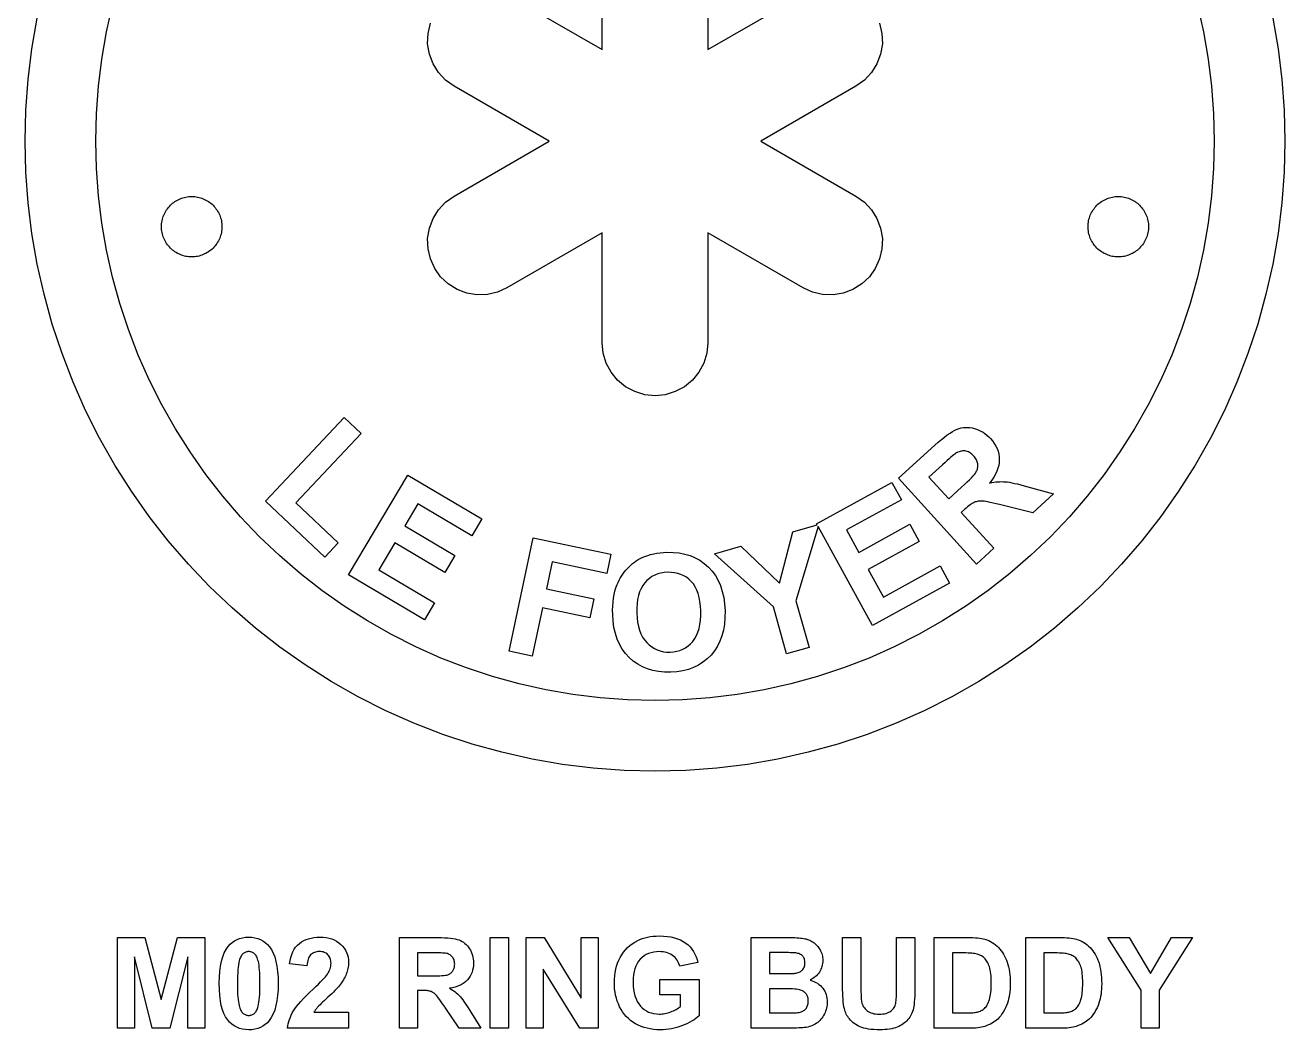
# Model space of a CAD drawing. Header units: millimetres. Extents: x 0 to 300, y 0 to 200.
# Drawn here: x 39.5 to 64.5, y 39.85 to 59.78 of the extents above; entities that cross this region are included whole.
import ezdxf

# ---------------------------------------------------------------- set-up
doc = ezdxf.new("R2010")
doc.units = ezdxf.units.MM
for name, color, linetype in [('CUT', 1, 'Continuous'), ('ENGRAVE', 5, 'Continuous'), ('LABELS', 250, 'Continuous')]:
    doc.layers.add(name, color=color, linetype=linetype)

msp = doc.modelspace()

# ---------------------------------------------------------------- linework, layer by layer
at = {"layer": 'CUT'}
msp.add_lwpolyline([(64.26, 59.92), (64.365, 59.315), (64.44, 58.706), (64.485, 58.094), (64.5, 57.481), (64.485, 56.868), (64.44, 56.256), (64.365, 55.647), (64.26, 55.043), (64.125, 54.444), (63.962, 53.853), (63.769, 53.27), (63.548, 52.698), (63.3, 52.137), (63.024, 51.589), (62.722, 51.055), (62.393, 50.537), (62.04, 50.035), (61.663, 49.551), (61.262, 49.087), (60.839, 48.642), (60.394, 48.219), (59.93, 47.819), (59.446, 47.441), (58.945, 47.088), (58.426, 46.76), (57.892, 46.457), (57.344, 46.181), (56.784, 45.933), (56.211, 45.712), (55.629, 45.519), (55.037, 45.356), (54.439, 45.221), (53.834, 45.116), (53.225, 45.041), (52.613, 44.996), (52, 44.981), (51.387, 44.996), (50.775, 45.041), (50.166, 45.116), (49.561, 45.221), (48.963, 45.356), (48.371, 45.519), (47.789, 45.712), (47.216, 45.933), (46.656, 46.181), (46.108, 46.457), (45.574, 46.76), (45.055, 47.088), (44.554, 47.441), (44.07, 47.819), (43.606, 48.219), (43.161, 48.642), (42.738, 49.087), (42.337, 49.551), (41.96, 50.035), (41.607, 50.537), (41.278, 51.055), (40.976, 51.589), (40.7, 52.137), (40.452, 52.698), (40.231, 53.27), (40.038, 53.853), (39.875, 54.444), (39.74, 55.043), (39.635, 55.647), (39.56, 56.256), (39.515, 56.868), (39.5, 57.481), (39.515, 58.094), (39.56, 58.706), (39.635, 59.315), (39.74, 59.92)], dxfattribs=at)
at = {"layer": 'ENGRAVE'}
for points in [[(49.061, 60.39), (50.95, 59.3), (50.95, 61.481)], [(53.05, 61.481), (53.05, 59.3), (54.939, 60.39)], [(62.767, 60.178), (62.886, 59.647), (62.979, 59.11), (63.046, 58.569), (63.086, 58.026), (63.1, 57.481), (63.086, 56.937), (63.046, 56.393), (62.979, 55.852), (62.886, 55.316), (62.767, 54.784), (62.622, 54.259), (62.451, 53.742), (62.255, 53.234), (62.034, 52.735), (61.789, 52.249), (61.52, 51.775), (61.229, 51.315), (60.915, 50.869), (60.58, 50.44), (60.224, 50.027), (59.849, 49.633), (59.454, 49.257), (59.041, 48.901), (58.612, 48.566), (58.167, 48.252), (57.706, 47.961), (57.232, 47.692), (56.746, 47.447), (56.248, 47.226), (55.739, 47.03), (55.222, 46.86), (54.697, 46.714), (54.165, 46.595), (53.629, 46.502), (53.088, 46.435), (52.545, 46.395), (52, 46.382), (51.455, 46.395), (50.912, 46.435), (50.371, 46.502), (49.835, 46.595), (49.303, 46.714), (48.778, 46.86), (48.261, 47.03), (47.752, 47.226), (47.254, 47.447), (46.768, 47.692), (46.294, 47.961), (45.833, 48.252), (45.388, 48.566), (44.959, 48.901), (44.546, 49.257), (44.151, 49.633), (43.776, 50.027), (43.42, 50.44), (43.085, 50.869), (42.771, 51.315), (42.48, 51.775), (42.211, 52.249), (41.966, 52.735), (41.745, 53.234), (41.549, 53.742), (41.378, 54.259), (41.233, 54.784), (41.114, 55.316), (41.021, 55.852), (40.954, 56.393), (40.914, 56.937), (40.9, 57.481), (40.914, 58.026), (40.954, 58.569), (41.021, 59.11), (41.114, 59.647), (41.233, 60.178)], [(56.458, 59.819), (56.505, 59.618), (56.512, 59.412), (56.478, 59.209), (56.406, 59.017), (56.297, 58.842), (56.156, 58.692), (55.989, 58.572), (54.1, 57.481), (55.989, 56.39), (56.156, 56.271), (56.297, 56.12), (56.406, 55.946), (56.478, 55.753), (56.512, 55.55), (56.505, 55.344), (56.458, 55.144), (56.373, 54.956), (56.254, 54.789), (56.103, 54.648), (55.929, 54.539), (55.736, 54.467), (55.533, 54.433), (55.327, 54.44), (55.127, 54.487), (54.939, 54.572), (53.05, 55.662), (53.05, 53.481), (53.03, 53.276), (52.97, 53.079), (52.873, 52.898), (52.742, 52.739), (52.583, 52.608), (52.402, 52.511), (52.205, 52.451), (52, 52.431), (51.795, 52.451), (51.598, 52.511), (51.417, 52.608), (51.258, 52.739), (51.127, 52.898), (51.03, 53.079), (50.97, 53.276), (50.95, 53.481), (50.95, 55.662), (49.061, 54.572), (48.873, 54.487), (48.673, 54.44), (48.467, 54.433), (48.264, 54.467), (48.071, 54.539), (47.897, 54.648), (47.746, 54.789), (47.627, 54.956), (47.542, 55.144), (47.495, 55.344), (47.488, 55.55), (47.522, 55.753), (47.594, 55.946), (47.703, 56.12), (47.844, 56.271), (48.011, 56.39), (49.9, 57.481), (48.011, 58.572), (47.844, 58.692), (47.703, 58.842), (47.594, 59.017), (47.522, 59.209), (47.488, 59.412), (47.495, 59.618), (47.542, 59.819)]]:
    msp.add_lwpolyline(points, dxfattribs=at)
for points in [[(43.405, 55.784), (43.405, 55.754), (43.402, 55.725), (43.399, 55.696), (43.394, 55.667), (43.387, 55.638), (43.379, 55.61), (43.37, 55.582), (43.36, 55.554), (43.348, 55.527), (43.334, 55.501), (43.32, 55.475), (43.304, 55.451), (43.287, 55.427), (43.269, 55.403), (43.25, 55.381), (43.23, 55.36), (43.208, 55.339), (43.186, 55.32), (43.163, 55.302), (43.139, 55.285), (43.114, 55.269), (43.088, 55.255), (43.062, 55.242), (43.035, 55.23), (43.007, 55.219), (42.979, 55.21), (42.951, 55.202), (42.922, 55.195), (42.893, 55.19), (42.864, 55.187), (42.835, 55.185), (42.805, 55.184), (42.776, 55.185), (42.747, 55.187), (42.717, 55.19), (42.688, 55.195), (42.66, 55.202), (42.631, 55.21), (42.603, 55.219), (42.576, 55.23), (42.549, 55.242), (42.522, 55.255), (42.497, 55.269), (42.472, 55.285), (42.448, 55.302), (42.425, 55.32), (42.402, 55.339), (42.381, 55.36), (42.361, 55.381), (42.342, 55.403), (42.323, 55.427), (42.306, 55.451), (42.291, 55.475), (42.276, 55.501), (42.263, 55.527), (42.251, 55.554), (42.24, 55.582), (42.231, 55.61), (42.223, 55.638), (42.217, 55.667), (42.212, 55.696), (42.208, 55.725), (42.206, 55.754), (42.205, 55.784), (42.206, 55.813), (42.208, 55.843), (42.212, 55.872), (42.217, 55.901), (42.223, 55.93), (42.231, 55.958), (42.24, 55.986), (42.251, 56.014), (42.263, 56.04), (42.276, 56.067), (42.291, 56.092), (42.306, 56.117), (42.323, 56.141), (42.342, 56.165), (42.361, 56.187), (42.381, 56.208), (42.402, 56.229), (42.425, 56.248), (42.448, 56.266), (42.472, 56.283), (42.497, 56.299), (42.522, 56.313), (42.549, 56.326), (42.576, 56.338), (42.603, 56.349), (42.631, 56.358), (42.66, 56.366), (42.688, 56.372), (42.717, 56.377), (42.747, 56.381), (42.776, 56.383), (42.805, 56.384), (42.835, 56.383), (42.864, 56.381), (42.893, 56.377), (42.922, 56.372), (42.951, 56.366), (42.979, 56.358), (43.007, 56.349), (43.035, 56.338), (43.062, 56.326), (43.088, 56.313), (43.114, 56.299), (43.139, 56.283), (43.163, 56.266), (43.186, 56.248), (43.208, 56.229), (43.23, 56.208), (43.25, 56.187), (43.269, 56.165), (43.287, 56.141), (43.304, 56.117), (43.32, 56.092), (43.334, 56.067), (43.348, 56.04), (43.36, 56.014), (43.37, 55.986), (43.379, 55.958), (43.387, 55.93), (43.394, 55.901), (43.399, 55.872), (43.402, 55.843), (43.405, 55.813)], [(61.795, 55.784), (61.794, 55.754), (61.792, 55.725), (61.788, 55.696), (61.783, 55.667), (61.777, 55.638), (61.769, 55.61), (61.76, 55.582), (61.749, 55.554), (61.737, 55.527), (61.724, 55.501), (61.709, 55.475), (61.694, 55.451), (61.677, 55.427), (61.658, 55.403), (61.639, 55.381), (61.619, 55.36), (61.598, 55.339), (61.575, 55.32), (61.552, 55.302), (61.528, 55.285), (61.503, 55.269), (61.478, 55.255), (61.451, 55.242), (61.424, 55.23), (61.397, 55.219), (61.369, 55.21), (61.34, 55.202), (61.312, 55.195), (61.283, 55.19), (61.253, 55.187), (61.224, 55.185), (61.195, 55.184), (61.165, 55.185), (61.136, 55.187), (61.107, 55.19), (61.078, 55.195), (61.049, 55.202), (61.021, 55.21), (60.993, 55.219), (60.965, 55.23), (60.938, 55.242), (60.912, 55.255), (60.886, 55.269), (60.861, 55.285), (60.837, 55.302), (60.814, 55.32), (60.792, 55.339), (60.77, 55.36), (60.75, 55.381), (60.731, 55.403), (60.713, 55.427), (60.696, 55.451), (60.68, 55.475), (60.666, 55.501), (60.652, 55.527), (60.64, 55.554), (60.63, 55.582), (60.621, 55.61), (60.613, 55.638), (60.606, 55.667), (60.601, 55.696), (60.598, 55.725), (60.595, 55.754), (60.595, 55.784), (60.595, 55.813), (60.598, 55.843), (60.601, 55.872), (60.606, 55.901), (60.613, 55.93), (60.621, 55.958), (60.63, 55.986), (60.64, 56.014), (60.652, 56.04), (60.666, 56.067), (60.68, 56.092), (60.696, 56.117), (60.713, 56.141), (60.731, 56.165), (60.75, 56.187), (60.77, 56.208), (60.792, 56.229), (60.814, 56.248), (60.837, 56.266), (60.861, 56.283), (60.886, 56.299), (60.912, 56.313), (60.938, 56.326), (60.965, 56.338), (60.993, 56.349), (61.021, 56.358), (61.049, 56.366), (61.078, 56.372), (61.107, 56.377), (61.136, 56.381), (61.165, 56.383), (61.195, 56.384), (61.224, 56.383), (61.253, 56.381), (61.283, 56.377), (61.312, 56.372), (61.34, 56.366), (61.369, 56.358), (61.397, 56.349), (61.424, 56.338), (61.451, 56.326), (61.478, 56.313), (61.503, 56.299), (61.528, 56.283), (61.552, 56.266), (61.575, 56.248), (61.598, 56.229), (61.619, 56.208), (61.639, 56.187), (61.658, 56.165), (61.677, 56.141), (61.694, 56.117), (61.709, 56.092), (61.724, 56.067), (61.737, 56.04), (61.749, 56.014), (61.76, 55.986), (61.769, 55.958), (61.777, 55.93), (61.783, 55.901), (61.788, 55.872), (61.792, 55.843), (61.794, 55.813)], [(44.873, 50.302), (45.714, 49.51), (45.449, 49.228), (44.269, 50.338), (45.833, 51.999), (46.171, 51.681)], [(57.685, 51.562), (57.745, 51.61), (57.801, 51.652), (57.855, 51.689), (57.904, 51.72), (57.951, 51.745), (57.994, 51.764), (58.035, 51.779), (58.077, 51.79), (58.12, 51.798), (58.163, 51.802), (58.206, 51.802), (58.25, 51.799), (58.295, 51.792), (58.34, 51.781), (58.384, 51.767), (58.428, 51.75), (58.469, 51.73), (58.51, 51.706), (58.549, 51.679), (58.587, 51.65), (58.623, 51.617), (58.658, 51.581), (58.699, 51.532), (58.734, 51.483), (58.764, 51.432), (58.789, 51.38), (58.808, 51.327), (58.822, 51.273), (58.83, 51.218), (58.833, 51.162), (58.83, 51.105), (58.821, 51.048), (58.806, 50.99), (58.785, 50.932), (58.758, 50.874), (58.724, 50.816), (58.685, 50.757), (58.639, 50.698), (58.682, 50.707), (58.723, 50.714), (58.763, 50.719), (58.803, 50.723), (58.842, 50.725), (58.88, 50.726), (58.917, 50.725), (58.953, 50.723), (58.991, 50.719), (59.035, 50.712), (59.083, 50.704), (59.137, 50.692), (59.195, 50.679), (59.258, 50.663), (59.327, 50.645), (59.4, 50.625), (59.91, 50.482), (59.499, 50.108), (58.914, 50.252), (58.839, 50.271), (58.771, 50.287), (58.71, 50.301), (58.655, 50.313), (58.607, 50.322), (58.566, 50.33), (58.532, 50.335), (58.505, 50.338), (58.482, 50.339), (58.459, 50.339), (58.437, 50.338), (58.415, 50.336), (58.395, 50.332), (58.375, 50.328), (58.356, 50.322), (58.337, 50.315), (58.319, 50.306), (58.298, 50.295), (58.277, 50.281), (58.254, 50.265), (58.229, 50.246), (58.203, 50.226), (58.176, 50.202), (58.147, 50.177), (58.077, 50.113), (58.723, 49.403), (58.38, 49.09), (56.832, 50.792), (57.556, 51.45), (57.622, 51.509)], [(58.241, 50.764), (58.281, 50.804), (58.314, 50.839), (58.34, 50.87), (58.361, 50.896), (58.374, 50.918), (58.384, 50.937), (58.392, 50.956), (58.399, 50.976), (58.403, 50.996), (58.406, 51.016), (58.408, 51.036), (58.407, 51.057), (58.405, 51.077), (58.401, 51.098), (58.396, 51.118), (58.388, 51.138), (58.379, 51.158), (58.368, 51.178), (58.355, 51.198), (58.34, 51.217), (58.324, 51.237), (58.304, 51.257), (58.284, 51.275), (58.263, 51.29), (58.242, 51.304), (58.22, 51.315), (58.198, 51.323), (58.175, 51.33), (58.152, 51.334), (58.128, 51.335), (58.105, 51.335), (58.081, 51.332), (58.058, 51.326), (58.034, 51.319), (58.01, 51.309), (57.986, 51.297), (57.962, 51.283), (57.948, 51.272), (57.928, 51.257), (57.904, 51.236), (57.874, 51.211), (57.84, 51.181), (57.8, 51.146), (57.756, 51.105), (57.706, 51.06), (57.438, 50.817), (57.83, 50.385), (58.085, 50.616), (58.143, 50.67), (58.195, 50.719)], [(48.362, 49.652), (47.295, 50.286), (47.035, 49.847), (48.028, 49.258), (47.83, 48.925), (46.837, 49.514), (46.518, 48.976), (47.622, 48.32), (47.425, 47.987), (45.92, 48.879), (47.094, 50.857), (48.561, 49.987)], [(53.704, 49.443), (54.471, 48.713), (54.736, 49.732), (55.219, 49.868), (55.208, 49.888), (56.703, 50.708), (56.89, 50.367), (55.802, 49.77), (56.047, 49.323), (57.06, 49.879), (57.246, 49.539), (56.234, 48.984), (56.535, 48.435), (57.661, 49.053), (57.848, 48.713), (56.314, 47.872), (55.238, 49.834), (54.798, 48.363), (55.058, 47.434), (54.613, 47.309), (54.351, 48.241), (53.18, 49.295)], [(51.045, 48.905), (49.957, 49.134), (49.844, 48.601), (50.784, 48.403), (50.704, 48.023), (49.764, 48.221), (49.563, 47.264), (49.108, 47.36), (49.582, 49.61), (51.125, 49.286)], [(51.168, 48.337), (51.177, 48.413), (51.19, 48.485), (51.206, 48.554), (51.225, 48.62), (51.248, 48.682), (51.267, 48.726), (51.288, 48.768), (51.311, 48.81), (51.336, 48.851), (51.363, 48.891), (51.391, 48.929), (51.421, 48.967), (51.453, 49.003), (51.486, 49.038), (51.521, 49.07), (51.556, 49.101), (51.592, 49.129), (51.629, 49.154), (51.666, 49.178), (51.705, 49.199), (51.744, 49.219), (51.798, 49.241), (51.855, 49.262), (51.913, 49.279), (51.974, 49.293), (52.036, 49.305), (52.101, 49.314), (52.168, 49.32), (52.237, 49.324), (52.361, 49.322), (52.479, 49.311), (52.591, 49.29), (52.697, 49.258), (52.797, 49.217), (52.89, 49.165), (52.978, 49.104), (53.059, 49.032), (53.133, 48.951), (53.198, 48.863), (53.253, 48.766), (53.299, 48.662), (53.336, 48.549), (53.363, 48.429), (53.381, 48.301), (53.39, 48.164), (53.389, 48.029), (53.378, 47.9), (53.358, 47.779), (53.328, 47.666), (53.289, 47.559), (53.24, 47.46), (53.181, 47.369), (53.112, 47.284), (53.035, 47.208), (52.952, 47.142), (52.862, 47.085), (52.765, 47.038), (52.662, 47.001), (52.552, 46.973), (52.435, 46.955), (52.312, 46.947), (52.187, 46.948), (52.068, 46.959), (51.956, 46.98), (51.849, 47.011), (51.75, 47.053), (51.656, 47.104), (51.569, 47.165), (51.488, 47.236), (51.414, 47.316), (51.35, 47.403), (51.295, 47.498), (51.25, 47.601), (51.213, 47.712), (51.186, 47.83), (51.169, 47.956), (51.16, 48.089), (51.159, 48.175), (51.162, 48.258)], [(51.671, 47.853), (51.693, 47.776), (51.72, 47.706), (51.753, 47.642), (51.791, 47.584), (51.835, 47.532), (51.883, 47.486), (51.934, 47.446), (51.988, 47.413), (52.044, 47.386), (52.104, 47.366), (52.166, 47.352), (52.231, 47.344), (52.299, 47.343), (52.367, 47.348), (52.431, 47.36), (52.492, 47.377), (52.55, 47.401), (52.605, 47.43), (52.656, 47.466), (52.704, 47.508), (52.749, 47.556), (52.789, 47.611), (52.823, 47.671), (52.852, 47.738), (52.875, 47.81), (52.892, 47.889), (52.904, 47.974), (52.91, 48.064), (52.91, 48.161), (52.904, 48.257), (52.893, 48.346), (52.877, 48.429), (52.856, 48.505), (52.83, 48.575), (52.798, 48.638), (52.761, 48.695), (52.719, 48.746), (52.673, 48.79), (52.623, 48.828), (52.57, 48.86), (52.513, 48.886), (52.453, 48.906), (52.39, 48.919), (52.323, 48.926), (52.253, 48.927), (52.183, 48.922), (52.117, 48.911), (52.055, 48.894), (51.996, 48.871), (51.94, 48.841), (51.889, 48.806), (51.841, 48.764), (51.796, 48.717), (51.757, 48.664), (51.723, 48.604), (51.694, 48.538), (51.672, 48.466), (51.655, 48.389), (51.644, 48.305), (51.638, 48.215), (51.638, 48.118), (51.643, 48.024), (51.654, 47.935)]]:
    msp.add_lwpolyline(points, close=True, dxfattribs=at)
at = {"layer": 'LABELS'}
for points in [[(42.523, 41.681), (43.068, 41.681), (43.068, 39.881), (42.73, 39.881), (42.73, 41.298), (42.373, 39.881), (42.023, 39.881), (41.667, 41.298), (41.667, 39.881), (41.33, 39.881), (41.33, 41.681), (41.873, 41.681), (42.2, 40.453)], [(44.169, 41.642), (44.219, 41.616), (44.264, 41.584), (44.306, 41.546), (44.345, 41.502), (44.386, 41.442), (44.422, 41.373), (44.452, 41.295), (44.477, 41.208), (44.496, 41.112), (44.51, 41.007), (44.518, 40.892), (44.521, 40.769), (44.518, 40.646), (44.51, 40.531), (44.496, 40.426), (44.476, 40.33), (44.452, 40.243), (44.421, 40.164), (44.385, 40.095), (44.344, 40.035), (44.306, 39.991), (44.264, 39.954), (44.218, 39.922), (44.169, 39.896), (44.116, 39.876), (44.06, 39.862), (44, 39.853), (43.936, 39.85), (43.872, 39.854), (43.811, 39.863), (43.753, 39.879), (43.699, 39.901), (43.648, 39.929), (43.599, 39.964), (43.554, 40.005), (43.513, 40.052), (43.475, 40.108), (43.442, 40.173), (43.415, 40.248), (43.392, 40.333), (43.374, 40.428), (43.362, 40.533), (43.354, 40.648), (43.352, 40.773), (43.355, 40.895), (43.363, 41.009), (43.377, 41.114), (43.396, 41.21), (43.421, 41.297), (43.451, 41.375), (43.487, 41.444), (43.529, 41.504), (43.567, 41.547), (43.609, 41.585), (43.654, 41.617), (43.704, 41.642), (43.756, 41.663), (43.813, 41.677), (43.873, 41.686), (43.936, 41.689), (44, 41.686), (44.06, 41.677), (44.116, 41.662)], [(44.722, 39.971), (44.733, 40.015), (44.747, 40.058), (44.763, 40.101), (44.781, 40.143), (44.802, 40.185), (44.825, 40.226), (44.853, 40.268), (44.886, 40.314), (44.926, 40.362), (44.971, 40.415), (45.023, 40.47), (45.08, 40.529), (45.144, 40.592), (45.213, 40.657), (45.269, 40.709), (45.319, 40.757), (45.363, 40.8), (45.401, 40.839), (45.434, 40.874), (45.462, 40.904), (45.483, 40.93), (45.499, 40.952), (45.516, 40.978), (45.53, 41.005), (45.543, 41.032), (45.553, 41.058), (45.56, 41.084), (45.566, 41.111), (45.569, 41.137), (45.57, 41.163), (45.569, 41.191), (45.567, 41.217), (45.562, 41.242), (45.555, 41.265), (45.546, 41.286), (45.536, 41.306), (45.523, 41.324), (45.508, 41.34), (45.492, 41.355), (45.475, 41.368), (45.455, 41.378), (45.435, 41.387), (45.412, 41.394), (45.389, 41.399), (45.364, 41.401), (45.337, 41.402), (45.311, 41.401), (45.286, 41.398), (45.262, 41.393), (45.24, 41.386), (45.219, 41.377), (45.2, 41.366), (45.182, 41.353), (45.165, 41.337), (45.15, 41.32), (45.137, 41.299), (45.125, 41.276), (45.115, 41.251), (45.107, 41.222), (45.1, 41.191), (45.095, 41.158), (45.092, 41.121), (44.748, 41.156), (44.758, 41.224), (44.771, 41.288), (44.789, 41.347), (44.811, 41.4), (44.838, 41.449), (44.868, 41.492), (44.902, 41.531), (44.941, 41.564), (44.982, 41.594), (45.027, 41.619), (45.074, 41.64), (45.123, 41.658), (45.175, 41.671), (45.229, 41.681), (45.286, 41.687), (45.346, 41.689), (45.411, 41.686), (45.472, 41.68), (45.53, 41.668), (45.584, 41.653), (45.634, 41.632), (45.681, 41.608), (45.725, 41.579), (45.764, 41.545), (45.8, 41.508), (45.831, 41.469), (45.857, 41.427), (45.879, 41.384), (45.895, 41.338), (45.907, 41.29), (45.914, 41.24), (45.917, 41.188), (45.916, 41.157), (45.914, 41.128), (45.911, 41.098), (45.906, 41.069), (45.9, 41.04), (45.892, 41.012), (45.883, 40.984), (45.873, 40.956), (45.861, 40.928), (45.848, 40.901), (45.833, 40.872), (45.817, 40.844), (45.799, 40.815), (45.779, 40.785), (45.758, 40.756), (45.735, 40.726), (45.718, 40.705), (45.697, 40.682), (45.674, 40.656), (45.647, 40.629), (45.617, 40.599), (45.584, 40.567), (45.548, 40.533), (45.509, 40.496), (45.47, 40.46), (45.435, 40.428), (45.403, 40.398), (45.376, 40.372), (45.352, 40.348), (45.331, 40.328), (45.315, 40.311), (45.302, 40.297), (45.292, 40.285), (45.281, 40.273), (45.272, 40.261), (45.263, 40.249), (45.254, 40.237), (45.246, 40.225), (45.239, 40.213), (45.232, 40.202), (45.917, 40.202), (45.917, 39.881), (44.707, 39.881), (44.713, 39.926)], [(47.885, 41.674), (47.94, 41.669), (47.99, 41.662), (48.035, 41.654), (48.075, 41.644), (48.11, 41.633), (48.142, 41.619), (48.172, 41.604), (48.201, 41.586), (48.228, 41.565), (48.253, 41.543), (48.277, 41.517), (48.299, 41.49), (48.32, 41.46), (48.338, 41.429), (48.354, 41.396), (48.367, 41.362), (48.379, 41.327), (48.387, 41.291), (48.393, 41.254), (48.397, 41.216), (48.398, 41.176), (48.396, 41.127), (48.391, 41.08), (48.381, 41.034), (48.368, 40.992), (48.352, 40.951), (48.331, 40.912), (48.307, 40.876), (48.279, 40.842), (48.247, 40.81), (48.212, 40.782), (48.173, 40.757), (48.13, 40.734), (48.084, 40.715), (48.034, 40.699), (47.98, 40.686), (47.923, 40.676), (47.952, 40.658), (47.979, 40.64), (48.006, 40.622), (48.031, 40.603), (48.054, 40.584), (48.077, 40.565), (48.098, 40.545), (48.118, 40.525), (48.138, 40.502), (48.159, 40.475), (48.183, 40.445), (48.208, 40.41), (48.234, 40.372), (48.263, 40.329), (48.293, 40.283), (48.324, 40.232), (48.544, 39.881), (48.11, 39.881), (47.847, 40.273), (47.813, 40.323), (47.782, 40.368), (47.754, 40.408), (47.729, 40.444), (47.706, 40.475), (47.687, 40.5), (47.67, 40.521), (47.655, 40.537), (47.642, 40.551), (47.629, 40.563), (47.616, 40.574), (47.602, 40.583), (47.588, 40.592), (47.575, 40.6), (47.56, 40.607), (47.546, 40.612), (47.531, 40.617), (47.513, 40.621), (47.493, 40.625), (47.471, 40.628), (47.448, 40.63), (47.421, 40.631), (47.393, 40.632), (47.363, 40.633), (47.289, 40.633), (47.289, 39.881), (46.926, 39.881), (46.926, 41.681), (47.691, 41.681), (47.761, 41.68), (47.825, 41.678)], [(49.093, 39.881), (48.73, 39.881), (48.73, 41.681), (49.093, 41.681)], [(50.533, 41.681), (50.871, 41.681), (50.871, 39.881), (50.506, 39.881), (49.781, 41.055), (49.781, 39.881), (49.443, 39.881), (49.443, 41.681), (49.797, 41.681), (50.533, 40.479)], [(52.846, 40.102), (52.813, 40.076), (52.776, 40.05), (52.736, 40.025), (52.693, 40.001), (52.647, 39.978), (52.598, 39.956), (52.545, 39.935), (52.491, 39.915), (52.436, 39.898), (52.382, 39.883), (52.327, 39.871), (52.272, 39.862), (52.217, 39.856), (52.162, 39.852), (52.106, 39.85), (52.037, 39.852), (51.97, 39.858), (51.905, 39.867), (51.842, 39.88), (51.782, 39.897), (51.723, 39.917), (51.667, 39.941), (51.614, 39.969), (51.563, 40), (51.515, 40.035), (51.471, 40.072), (51.43, 40.113), (51.392, 40.157), (51.358, 40.204), (51.326, 40.254), (51.298, 40.308), (51.274, 40.364), (51.252, 40.42), (51.234, 40.479), (51.219, 40.538), (51.208, 40.598), (51.199, 40.66), (51.194, 40.723), (51.193, 40.787), (51.195, 40.857), (51.2, 40.924), (51.209, 40.989), (51.222, 41.053), (51.239, 41.114), (51.259, 41.174), (51.283, 41.231), (51.311, 41.287), (51.342, 41.34), (51.376, 41.39), (51.414, 41.437), (51.456, 41.48), (51.501, 41.52), (51.549, 41.558), (51.601, 41.591), (51.656, 41.622), (51.7, 41.643), (51.747, 41.661), (51.797, 41.677), (51.85, 41.689), (51.905, 41.699), (51.963, 41.706), (52.023, 41.71), (52.087, 41.712), (52.168, 41.71), (52.245, 41.703), (52.317, 41.692), (52.385, 41.677), (52.448, 41.657), (52.507, 41.633), (52.561, 41.604), (52.61, 41.571), (52.655, 41.534), (52.696, 41.494), (52.733, 41.451), (52.765, 41.404), (52.793, 41.354), (52.817, 41.3), (52.837, 41.243), (52.853, 41.183), (52.492, 41.115), (52.481, 41.147), (52.469, 41.178), (52.454, 41.207), (52.437, 41.234), (52.418, 41.259), (52.397, 41.283), (52.374, 41.304), (52.349, 41.324), (52.322, 41.342), (52.293, 41.358), (52.263, 41.371), (52.231, 41.382), (52.197, 41.39), (52.162, 41.396), (52.125, 41.4), (52.087, 41.401), (52.029, 41.399), (51.974, 41.392), (51.922, 41.38), (51.873, 41.363), (51.827, 41.342), (51.784, 41.316), (51.744, 41.286), (51.708, 41.25), (51.675, 41.21), (51.646, 41.166), (51.622, 41.116), (51.602, 41.063), (51.587, 41.004), (51.576, 40.941), (51.569, 40.874), (51.567, 40.802), (51.569, 40.724), (51.576, 40.652), (51.587, 40.584), (51.603, 40.522), (51.623, 40.464), (51.647, 40.411), (51.676, 40.364), (51.71, 40.321), (51.747, 40.284), (51.786, 40.251), (51.829, 40.224), (51.874, 40.201), (51.922, 40.184), (51.973, 40.171), (52.027, 40.164), (52.083, 40.161), (52.111, 40.162), (52.14, 40.164), (52.169, 40.167), (52.197, 40.172), (52.226, 40.179), (52.255, 40.186), (52.283, 40.195), (52.312, 40.206), (52.34, 40.217), (52.367, 40.229), (52.393, 40.242), (52.419, 40.255), (52.443, 40.269), (52.466, 40.284), (52.488, 40.299), (52.509, 40.315), (52.509, 40.543), (52.093, 40.543), (52.093, 40.846), (52.876, 40.846), (52.876, 40.129)], [(54.855, 41.674), (54.89, 41.671), (54.921, 41.668), (54.949, 41.663), (54.975, 41.658), (55, 41.652), (55.025, 41.645), (55.049, 41.636), (55.072, 41.626), (55.094, 41.615), (55.116, 41.603), (55.137, 41.589), (55.157, 41.574), (55.177, 41.558), (55.195, 41.541), (55.213, 41.523), (55.23, 41.504), (55.246, 41.483), (55.261, 41.462), (55.275, 41.439), (55.288, 41.415), (55.299, 41.39), (55.309, 41.365), (55.317, 41.339), (55.323, 41.312), (55.327, 41.285), (55.33, 41.257), (55.33, 41.228), (55.329, 41.197), (55.326, 41.166), (55.321, 41.136), (55.313, 41.107), (55.304, 41.078), (55.292, 41.05), (55.278, 41.023), (55.262, 40.996), (55.245, 40.97), (55.225, 40.947), (55.204, 40.924), (55.182, 40.904), (55.158, 40.885), (55.133, 40.867), (55.106, 40.852), (55.078, 40.838), (55.118, 40.825), (55.155, 40.809), (55.19, 40.792), (55.223, 40.773), (55.253, 40.751), (55.282, 40.728), (55.307, 40.702), (55.33, 40.674), (55.351, 40.645), (55.369, 40.614), (55.384, 40.582), (55.397, 40.549), (55.406, 40.514), (55.413, 40.478), (55.418, 40.441), (55.419, 40.403), (55.418, 40.372), (55.415, 40.342), (55.411, 40.312), (55.405, 40.282), (55.397, 40.252), (55.387, 40.223), (55.375, 40.193), (55.362, 40.164), (55.347, 40.136), (55.331, 40.109), (55.313, 40.084), (55.294, 40.06), (55.274, 40.037), (55.253, 40.016), (55.23, 39.997), (55.206, 39.979), (55.18, 39.962), (55.154, 39.947), (55.125, 39.934), (55.096, 39.923), (55.064, 39.913), (55.032, 39.905), (54.998, 39.898), (54.962, 39.893), (54.935, 39.891), (54.901, 39.889), (54.858, 39.887), (54.807, 39.885), (54.748, 39.884), (54.682, 39.883), (54.607, 39.882), (54.524, 39.881), (53.911, 39.881), (53.911, 41.681), (54.631, 41.681), (54.682, 41.681), (54.731, 41.68), (54.776, 41.679), (54.817, 41.677)], [(56.087, 40.651), (56.088, 40.6), (56.089, 40.555), (56.09, 40.515), (56.092, 40.48), (56.094, 40.45), (56.097, 40.425), (56.1, 40.405), (56.107, 40.378), (56.116, 40.353), (56.127, 40.329), (56.14, 40.306), (56.155, 40.284), (56.172, 40.264), (56.191, 40.245), (56.211, 40.228), (56.234, 40.212), (56.259, 40.199), (56.286, 40.187), (56.315, 40.178), (56.346, 40.17), (56.379, 40.165), (56.414, 40.162), (56.452, 40.161), (56.489, 40.162), (56.524, 40.165), (56.557, 40.17), (56.587, 40.177), (56.615, 40.186), (56.641, 40.197), (56.664, 40.209), (56.685, 40.224), (56.703, 40.241), (56.72, 40.258), (56.735, 40.276), (56.748, 40.295), (56.759, 40.315), (56.767, 40.335), (56.774, 40.357), (56.779, 40.38), (56.783, 40.405), (56.786, 40.433), (56.789, 40.466), (56.791, 40.502), (56.793, 40.542), (56.794, 40.586), (56.795, 40.634), (56.795, 40.685), (56.795, 41.681), (57.159, 41.681), (57.159, 40.736), (57.158, 40.658), (57.157, 40.586), (57.155, 40.519), (57.151, 40.459), (57.147, 40.405), (57.142, 40.357), (57.136, 40.314), (57.129, 40.278), (57.121, 40.245), (57.111, 40.213), (57.1, 40.183), (57.087, 40.154), (57.073, 40.127), (57.057, 40.1), (57.04, 40.075), (57.021, 40.052), (57, 40.029), (56.978, 40.008), (56.954, 39.988), (56.928, 39.969), (56.901, 39.951), (56.872, 39.935), (56.841, 39.919), (56.809, 39.905), (56.774, 39.892), (56.737, 39.881), (56.698, 39.872), (56.656, 39.864), (56.611, 39.858), (56.564, 39.854), (56.515, 39.851), (56.463, 39.85), (56.4, 39.851), (56.341, 39.854), (56.287, 39.859), (56.236, 39.865), (56.189, 39.874), (56.146, 39.884), (56.107, 39.896), (56.071, 39.91), (56.039, 39.925), (56.008, 39.942), (55.979, 39.96), (55.952, 39.978), (55.927, 39.998), (55.903, 40.019), (55.881, 40.041), (55.861, 40.065), (55.842, 40.089), (55.826, 40.113), (55.81, 40.137), (55.797, 40.162), (55.785, 40.187), (55.775, 40.213), (55.766, 40.238), (55.759, 40.264), (55.751, 40.305), (55.743, 40.351), (55.737, 40.401), (55.732, 40.456), (55.728, 40.515), (55.726, 40.579), (55.724, 40.648), (55.723, 40.721), (55.723, 41.681), (56.087, 41.681), (56.087, 40.706)], [(58.358, 41.676), (58.403, 41.673), (58.444, 41.668), (58.482, 41.662), (58.516, 41.655), (58.547, 41.647), (58.586, 41.634), (58.624, 41.619), (58.66, 41.602), (58.694, 41.582), (58.728, 41.56), (58.759, 41.536), (58.79, 41.51), (58.819, 41.481), (58.846, 41.45), (58.872, 41.418), (58.896, 41.384), (58.918, 41.349), (58.939, 41.311), (58.958, 41.272), (58.975, 41.232), (58.991, 41.189), (59.004, 41.145), (59.016, 41.098), (59.027, 41.049), (59.035, 40.997), (59.041, 40.942), (59.046, 40.885), (59.049, 40.826), (59.05, 40.764), (59.049, 40.709), (59.046, 40.657), (59.042, 40.606), (59.036, 40.557), (59.028, 40.51), (59.019, 40.465), (59.007, 40.422), (58.994, 40.381), (58.977, 40.333), (58.957, 40.287), (58.936, 40.244), (58.912, 40.203), (58.887, 40.165), (58.861, 40.128), (58.832, 40.094), (58.802, 40.063), (58.777, 40.04), (58.75, 40.019), (58.721, 39.999), (58.69, 39.981), (58.657, 39.964), (58.622, 39.948), (58.585, 39.933), (58.546, 39.919), (58.515, 39.91), (58.481, 39.903), (58.445, 39.896), (58.406, 39.891), (58.364, 39.886), (58.32, 39.884), (58.274, 39.882), (58.224, 39.881), (57.541, 39.881), (57.541, 41.681), (58.205, 41.681), (58.259, 41.681), (58.311, 41.679)], [(60.219, 41.673), (60.26, 41.668), (60.298, 41.662), (60.332, 41.655), (60.363, 41.647), (60.402, 41.634), (60.44, 41.619), (60.476, 41.602), (60.51, 41.582), (60.544, 41.56), (60.575, 41.536), (60.606, 41.51), (60.635, 41.481), (60.662, 41.45), (60.688, 41.418), (60.712, 41.384), (60.734, 41.349), (60.755, 41.311), (60.774, 41.272), (60.791, 41.232), (60.807, 41.189), (60.82, 41.145), (60.832, 41.098), (60.843, 41.049), (60.851, 40.997), (60.857, 40.942), (60.862, 40.885), (60.865, 40.826), (60.866, 40.764), (60.865, 40.709), (60.862, 40.657), (60.858, 40.606), (60.852, 40.557), (60.844, 40.51), (60.834, 40.465), (60.823, 40.422), (60.81, 40.381), (60.793, 40.333), (60.773, 40.287), (60.752, 40.244), (60.728, 40.203), (60.703, 40.165), (60.677, 40.128), (60.648, 40.094), (60.618, 40.063), (60.593, 40.04), (60.566, 40.019), (60.537, 39.999), (60.506, 39.981), (60.473, 39.964), (60.438, 39.948), (60.401, 39.933), (60.362, 39.919), (60.331, 39.91), (60.297, 39.903), (60.261, 39.896), (60.222, 39.891), (60.18, 39.886), (60.136, 39.884), (60.09, 39.882), (60.04, 39.881), (59.357, 39.881), (59.357, 41.681), (60.021, 41.681), (60.075, 41.681), (60.126, 41.679), (60.174, 41.676)], [(61.837, 40.969), (62.252, 41.681), (62.67, 41.681), (62.009, 40.636), (62.009, 39.881), (61.646, 39.881), (61.646, 40.639), (60.987, 41.681), (61.413, 41.681)], [(43.877, 41.392), (43.863, 41.387), (43.85, 41.38), (43.837, 41.372), (43.824, 41.363), (43.813, 41.352), (43.801, 41.339), (43.791, 41.324), (43.781, 41.307), (43.772, 41.288), (43.763, 41.267), (43.755, 41.244), (43.748, 41.219), (43.74, 41.183), (43.733, 41.141), (43.727, 41.093), (43.722, 41.04), (43.718, 40.981), (43.715, 40.916), (43.713, 40.845), (43.713, 40.769), (43.713, 40.693), (43.715, 40.623), (43.717, 40.559), (43.721, 40.502), (43.725, 40.45), (43.731, 40.405), (43.737, 40.366), (43.745, 40.334), (43.753, 40.305), (43.762, 40.279), (43.771, 40.256), (43.781, 40.235), (43.791, 40.216), (43.802, 40.2), (43.813, 40.187), (43.825, 40.176), (43.837, 40.167), (43.85, 40.159), (43.863, 40.152), (43.877, 40.146), (43.891, 40.142), (43.906, 40.139), (43.921, 40.137), (43.936, 40.137), (43.952, 40.137), (43.967, 40.139), (43.981, 40.142), (43.995, 40.147), (44.009, 40.152), (44.023, 40.159), (44.035, 40.167), (44.048, 40.176), (44.06, 40.187), (44.071, 40.2), (44.082, 40.215), (44.092, 40.232), (44.101, 40.251), (44.109, 40.272), (44.117, 40.295), (44.124, 40.319), (44.132, 40.356), (44.14, 40.397), (44.146, 40.445), (44.151, 40.498), (44.155, 40.557), (44.157, 40.622), (44.159, 40.693), (44.16, 40.769), (44.159, 40.845), (44.158, 40.915), (44.155, 40.979), (44.152, 41.036), (44.147, 41.087), (44.142, 41.132), (44.135, 41.171), (44.128, 41.204), (44.12, 41.233), (44.111, 41.258), (44.101, 41.282), (44.092, 41.303), (44.081, 41.322), (44.071, 41.338), (44.059, 41.351), (44.047, 41.363), (44.035, 41.372), (44.022, 41.38), (44.009, 41.387), (43.995, 41.392), (43.981, 41.397), (43.967, 41.4), (43.952, 41.402), (43.936, 41.402), (43.921, 41.402), (43.906, 41.4), (43.891, 41.397)], [(47.771, 40.925), (47.808, 40.929), (47.84, 40.932), (47.866, 40.937), (47.885, 40.942), (47.901, 40.948), (47.916, 40.955), (47.93, 40.963), (47.943, 40.972), (47.955, 40.982), (47.967, 40.993), (47.977, 41.005), (47.987, 41.018), (47.995, 41.032), (48.003, 41.047), (48.009, 41.062), (48.014, 41.079), (48.018, 41.096), (48.021, 41.114), (48.023, 41.133), (48.024, 41.153), (48.023, 41.175), (48.021, 41.196), (48.017, 41.216), (48.012, 41.235), (48.005, 41.253), (47.996, 41.27), (47.987, 41.285), (47.975, 41.3), (47.962, 41.313), (47.948, 41.325), (47.933, 41.336), (47.917, 41.345), (47.899, 41.354), (47.88, 41.361), (47.86, 41.366), (47.838, 41.37), (47.824, 41.372), (47.805, 41.373), (47.78, 41.374), (47.75, 41.375), (47.714, 41.376), (47.673, 41.376), (47.626, 41.377), (47.573, 41.377), (47.289, 41.377), (47.289, 40.92), (47.558, 40.92), (47.621, 40.92), (47.677, 40.921), (47.727, 40.923)], [(54.685, 40.967), (54.715, 40.968), (54.741, 40.969), (54.761, 40.97), (54.777, 40.971), (54.799, 40.975), (54.821, 40.98), (54.841, 40.986), (54.86, 40.993), (54.878, 41.002), (54.894, 41.012), (54.909, 41.023), (54.923, 41.036), (54.936, 41.05), (54.947, 41.065), (54.956, 41.081), (54.964, 41.098), (54.969, 41.116), (54.974, 41.135), (54.976, 41.155), (54.977, 41.176), (54.976, 41.197), (54.974, 41.216), (54.97, 41.235), (54.965, 41.252), (54.959, 41.269), (54.951, 41.284), (54.942, 41.299), (54.931, 41.312), (54.919, 41.325), (54.905, 41.336), (54.89, 41.346), (54.874, 41.354), (54.856, 41.361), (54.837, 41.367), (54.816, 41.372), (54.794, 41.375), (54.777, 41.377), (54.754, 41.378), (54.725, 41.379), (54.689, 41.38), (54.647, 41.381), (54.599, 41.381), (54.544, 41.381), (54.483, 41.382), (54.275, 41.382), (54.275, 40.965), (54.513, 40.965), (54.563, 40.965), (54.609, 40.966), (54.649, 40.966)], [(58.246, 40.185), (58.278, 40.187), (58.306, 40.189), (58.333, 40.191), (58.356, 40.194), (58.377, 40.198), (58.395, 40.202), (58.417, 40.208), (58.437, 40.215), (58.457, 40.222), (58.476, 40.231), (58.494, 40.241), (58.511, 40.252), (58.527, 40.264), (58.542, 40.276), (58.556, 40.291), (58.57, 40.307), (58.583, 40.326), (58.595, 40.346), (58.606, 40.369), (58.617, 40.394), (58.627, 40.421), (58.637, 40.45), (58.646, 40.482), (58.653, 40.516), (58.659, 40.553), (58.665, 40.593), (58.669, 40.636), (58.672, 40.681), (58.673, 40.729), (58.674, 40.78), (58.673, 40.831), (58.672, 40.878), (58.669, 40.923), (58.665, 40.964), (58.659, 41.003), (58.653, 41.038), (58.646, 41.071), (58.637, 41.1), (58.627, 41.128), (58.617, 41.153), (58.605, 41.177), (58.593, 41.2), (58.579, 41.221), (58.565, 41.24), (58.55, 41.258), (58.534, 41.275), (58.517, 41.29), (58.499, 41.304), (58.479, 41.316), (58.459, 41.327), (58.437, 41.337), (58.414, 41.346), (58.391, 41.353), (58.366, 41.359), (58.344, 41.363), (58.318, 41.367), (58.288, 41.37), (58.253, 41.372), (58.213, 41.374), (58.169, 41.376), (58.121, 41.376), (58.067, 41.377), (57.904, 41.377), (57.904, 40.184), (58.175, 40.184), (58.212, 40.185)], [(60.094, 40.187), (60.122, 40.189), (60.149, 40.191), (60.172, 40.194), (60.193, 40.198), (60.211, 40.202), (60.233, 40.208), (60.253, 40.215), (60.273, 40.222), (60.292, 40.231), (60.31, 40.241), (60.327, 40.252), (60.343, 40.264), (60.358, 40.276), (60.372, 40.291), (60.386, 40.307), (60.399, 40.326), (60.411, 40.346), (60.422, 40.369), (60.433, 40.394), (60.443, 40.421), (60.453, 40.45), (60.462, 40.482), (60.469, 40.516), (60.475, 40.553), (60.481, 40.593), (60.485, 40.636), (60.488, 40.681), (60.489, 40.729), (60.49, 40.78), (60.489, 40.831), (60.488, 40.878), (60.485, 40.923), (60.481, 40.964), (60.475, 41.003), (60.469, 41.038), (60.462, 41.071), (60.453, 41.1), (60.443, 41.128), (60.433, 41.153), (60.421, 41.177), (60.409, 41.2), (60.395, 41.221), (60.381, 41.24), (60.366, 41.258), (60.35, 41.275), (60.333, 41.29), (60.314, 41.304), (60.295, 41.316), (60.275, 41.327), (60.253, 41.337), (60.23, 41.346), (60.207, 41.353), (60.182, 41.359), (60.16, 41.363), (60.134, 41.367), (60.104, 41.37), (60.069, 41.372), (60.029, 41.374), (59.985, 41.376), (59.937, 41.376), (59.883, 41.377), (59.72, 41.377), (59.72, 40.184), (59.991, 40.184), (60.028, 40.185), (60.062, 40.185)], [(54.738, 40.186), (54.772, 40.187), (54.8, 40.189), (54.825, 40.191), (54.845, 40.193), (54.86, 40.195), (54.88, 40.2), (54.899, 40.205), (54.917, 40.212), (54.934, 40.221), (54.95, 40.23), (54.965, 40.241), (54.979, 40.254), (54.992, 40.267), (55.004, 40.282), (55.015, 40.298), (55.023, 40.316), (55.03, 40.334), (55.036, 40.354), (55.04, 40.375), (55.042, 40.397), (55.043, 40.42), (55.043, 40.44), (55.041, 40.459), (55.038, 40.477), (55.033, 40.495), (55.028, 40.512), (55.021, 40.528), (55.013, 40.543), (55.004, 40.558), (54.994, 40.571), (54.982, 40.584), (54.969, 40.596), (54.956, 40.606), (54.941, 40.616), (54.925, 40.625), (54.908, 40.633), (54.89, 40.64), (54.869, 40.646), (54.842, 40.651), (54.81, 40.656), (54.773, 40.659), (54.73, 40.662), (54.681, 40.664), (54.627, 40.665), (54.568, 40.666), (54.275, 40.666), (54.275, 40.184), (54.611, 40.184), (54.658, 40.185), (54.7, 40.185)]]:
    msp.add_lwpolyline(points, close=True, dxfattribs=at)

doc.saveas('drawing.dxf')
